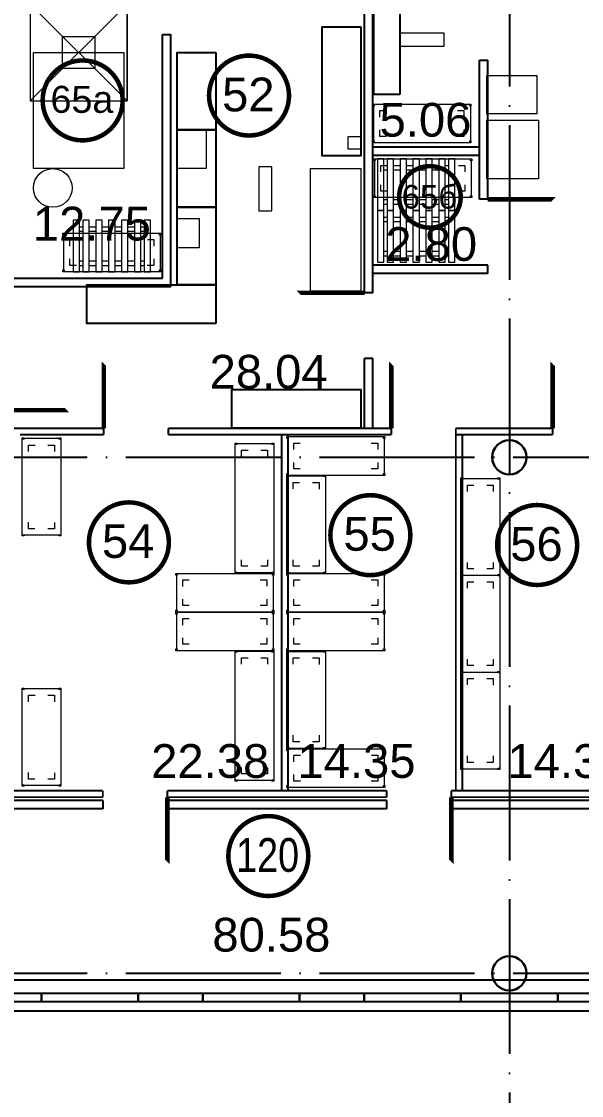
# Model space of a CAD drawing. Extents: x -4497 to 351150, y -50 to 322254.
# Drawn here: x 117209 to 125887, y 108192 to 124844 of the extents above; entities that cross this region are included whole.
import ezdxf
from ezdxf.enums import TextEntityAlignment as Align

# ---------------------------------------------------------------- set-up
doc = ezdxf.new("R2010")
doc.units = 0
doc.header["$LTSCALE"] = 100
for name, pattern in [('ACAD_ISO04W100', [30, 24, -3, 0, -3]), ('DASHED', [19.05, 12.7, -6.35]), ('HIDDENX2', [19.05, 12.7, -6.35])]:
    doc.linetypes.add(name, pattern=pattern)
for name, color, linetype in [('axis', 40, 'CONTINUOUS'), ('COLON', 5, 'CONTINUOUS'), ('COOL', 4, 'CONTINUOUS'), ('DOORS', 8, 'CONTINUOUS'), ('EEE', 7, 'CONTINUOUS'), ('furn2', 252, 'CONTINUOUS'), ('GKL', 5, 'CONTINUOUS'), ('Glass', 4, 'CONTINUOUS'), ('production', 30, 'CONTINUOUS'), ('S', 2, 'CONTINUOUS'), ('SENDVICH', 2, 'CONTINUOUS')]:
    doc.layers.add(name, color=color, linetype=linetype)
doc.layers.add('MONOLIT', color=7, linetype='CONTINUOUS', true_color=0x691639)
doc.layers.add('OBORUD', color=7, linetype='CONTINUOUS', true_color=0x83639d)
doc.layers.add('refr', color=150, linetype='CONTINUOUS', lineweight=15)
doc.styles.add('ARIEL-17.5', font='arial.ttf', dxfattribs={"height": 15})
doc.styles.add('GENERATED_STYLE_1', font='arial.ttf')

# ---------------------------------------------------------------- blocks, each defined once
blk = doc.blocks.new('Стіл виробничий 2000х600х850')
at = {"layer": 'production', "color": 11}
blk.add_lwpolyline([(2000, -300), (0, -300), (0, 300), (2000, 300)], close=True, dxfattribs=at)
blk = doc.blocks.new('sklad 1500x600')
at = {"layer": 'furn2', "lineweight": 9}
for p, q in [((10, 570), (10, 30)), ((10, 570), (10, 30)), ((20, 600), (1500, 600)), ((110, 500), (210, 500)), ((1310, 500), (1410, 500)), ((1410, 501), (1410, 400)), ((1510, 570), (1510, 30)), ((110, 399), (110, 499)), ((110, 100), (110, 200)), ((1410, 199), (1410, 100)), ((210, 100), (110, 100)), ((1410, 100), (1308, 100)), ((1500, 0), (20, 0))]:
    blk.add_line(p, q, dxfattribs=at)
for points in [[(20, 600), (20, 570), (0, 570), (0, 600), (20, 600)], [(1520, 600), (1520, 570), (1500, 570), (1500, 600), (1520, 600)], [(20, 30), (20, 0), (0, 0), (0, 30), (20, 30)], [(1520, 30), (1520, 0), (1500, 0), (1500, 30), (1520, 30)]]:
    blk.add_lwpolyline(points, dxfattribs=at)
blk = doc.blocks.new('sklad 2000x600')
at = {"layer": 'furn2', "lineweight": 9}
for p, q in [((10, 570), (10, 30)), ((10, 570), (10, 30)), ((20, 600), (2000, 600)), ((110, 500), (210, 500)), ((1810, 500), (1910, 500)), ((1910, 501), (1910, 400)), ((2010, 570), (2010, 30)), ((110, 399), (110, 499)), ((110, 100), (110, 200)), ((1910, 199), (1910, 100)), ((2000, 0), (20, 0)), ((210, 100), (110, 100)), ((1910, 100), (1808, 100))]:
    blk.add_line(p, q, dxfattribs=at)
for points in [[(20, 600), (20, 570), (0, 570), (0, 600), (20, 600)], [(2020, 600), (2020, 570), (2000, 570), (2000, 600), (2020, 600)], [(20, 30), (20, 0), (0, 0), (0, 30), (20, 30)], [(2020, 30), (2020, 0), (2000, 0), (2000, 30), (2020, 30)]]:
    blk.add_lwpolyline(points, dxfattribs=at)
blk = doc.blocks.new('Pallete 120-80')
at = {"layer": 'furn2', "color": 0, "linetype": 'ByBlock', "lineweight": 0, "ltscale": 1000}
for p, q in [((-50, 757), (-50, -43)), ((50, 757), (-50, 757)), ((50, -43), (50, 757)), ((100, 757), (100, -43)), ((200, 757), (100, 757)), ((200, -43), (200, 757)), ((300, 757), (300, -43)), ((400, 757), (300, 757)), ((400, -43), (400, 757)), ((500, 757), (500, -43)), ((600, 757), (500, 757)), ((600, -43), (600, 757)), ((700, 757), (700, -43)), ((800, 757), (700, 757)), ((800, -43), (800, 757)), ((900, 757), (900, -43)), ((1000, 757), (900, 757)), ((1000, -43), (1000, 757)), ((1050, 757), (1050, -43)), ((1150, 757), (1050, 757)), ((1150, -43), (1150, 757)), ((100, 657), (50, 657)), ((100, 587), (50, 587)), ((300, 657), (200, 657)), ((300, 587), (200, 587)), ((500, 657), (400, 657)), ((500, 587), (400, 587)), ((700, 657), (600, 657)), ((700, 587), (600, 587)), ((900, 657), (800, 657)), ((900, 587), (800, 587)), ((1050, 657), (1000, 657)), ((1050, 587), (1000, 587)), ((100, 127), (50, 127)), ((100, 57), (50, 57)), ((300, 127), (200, 127)), ((300, 57), (200, 57)), ((500, 127), (400, 127)), ((500, 57), (400, 57)), ((700, 127), (600, 127)), ((700, 57), (600, 57)), ((900, 127), (800, 127)), ((900, 57), (800, 57)), ((1050, 127), (1000, 127)), ((1050, 57), (1000, 57)), ((-50, -43), (50, -43)), ((100, -43), (200, -43)), ((300, -43), (400, -43)), ((500, -43), (600, -43)), ((700, -43), (800, -43)), ((900, -43), (1000, -43)), ((1050, -43), (1150, -43))]:
    blk.add_line(p, q, dxfattribs=at)
blk = doc.blocks.new('Стіл виробничий 1000_600х850')
at = {"layer": 'production', "color": 11}
blk.add_lwpolyline([(1200, -300), (0, -300), (0, 300), (1200, 300)], close=True, dxfattribs=at)
blk = doc.blocks.new('A$C125E3969')
at = {"layer": 'production', "color": 143, "linetype": 'DASHED', "ltscale": 10, "elevation": 0}
blk.add_lwpolyline([(85900, 13625), (85900, 15325), (86300, 15325), (86300, 13625), (85900, 13625)], dxfattribs=at)
at = {"layer": 'production', "color": 0, "lineweight": 0}
for points in [[(80575, 13525), (82075, 13525), (82075, 15025), (80575, 15025), (80575, 13525), (82075, 15025), (82075, 13525), (80575, 15025)], [(80625, 14275), (82025, 14275), (82025, 12475), (80625, 12475), (80625, 14275)]]:
    blk.add_lwpolyline(points, dxfattribs=at)
blk.add_lwpolyline([(81075, 14525), (81575, 14525), (81575, 14025), (81075, 14025)], close=True, dxfattribs=at)
at = {"layer": 'production', "color": 0, "linetype": 'HIDDENX2', "lineweight": 0, "ltscale": 10, "elevation": 0}
blk.add_lwpolyline([(86303, 14375), (86988, 14375), (86988, 14575), (86303, 14575), (86303, 14375)], dxfattribs=at)
at = {"layer": 'production', "color": 0, "lineweight": 0}
for points, elevation in [([(87650, 13917), (88425, 13917), (88425, 13327), (87650, 13327), (87650, 13917)], 0), ([(88450, 12318), (87650, 12318), (87650, 13227), (88450, 13227), (88450, 12318)], 0), ([(82850, 13075), (83300, 13075), (83300, 12475), (82850, 12475), (82850, 13075)], 0), ([(85500, 12975), (85700, 12975), (85700, 12775), (85500, 12775), (85500, 12975)], 0), ([(84120, 12505), (84120, 11820), (84320, 11820), (84320, 12505), (84120, 12505)], -77), ([(84920, 10576), (84920, 12476), (85700, 12476), (85700, 10576), (84920, 10576)], 0), ([(82850, 11703), (83195, 11703), (83195, 11248), (82850, 11248), (82850, 11703)], 0)]:
    blk.add_lwpolyline(points, dxfattribs=dict(at, elevation=elevation))
blk.add_circle((80925, 12175), 300, dxfattribs=at)
at = {"layer": 'furn2', "color": 0, "lineweight": 0}
for p in [(85885, 12875, 0), (85900, 12025, 0), (81080, 10875), (84550, 7720), (82830, 5600), (84550, 5600), (82830, 5000), (84550, 5000), (84551, 2880)]:
    blk.add_blockref('sklad 1500x600', p, dxfattribs=at)
at = {"layer": 'furn2', "rotation": 180}
for p in [(87106, 12582, 0), (87106, 11782, 0), (82390, 11632)]:
    blk.add_blockref('Pallete 120-80', p, dxfattribs=at)
at = {"layer": 'furn2', "color": 0, "lineweight": 0}
for name, p, rotation in [('sklad 1500x600', (80450, 8300), 270), ('sklad 2000x600', (83750, 8220), 270), ('sklad 1500x600', (85150, 6200), 90), ('sklad 1500x600', (87850, 6160), 90), ('sklad 1500x600', (87850, 4660), 90), ('sklad 2000x600', (83750, 5000), 270), ('sklad 1500x600', (85150, 3480), 90), ('sklad 1500x600', (87850, 3160), 90), ('sklad 1500x600', (80450, 4420), 270)]:
    blk.add_blockref(name, p, dxfattribs=dict(at, rotation=rotation))
at = {"layer": 'production', "color": 0, "lineweight": 0, "rotation": 90}
for name, p in [('Стіл виробничий 2000х600х850', (85400, 12675, 0)), ('Стіл виробничий 1000_600х850', (83150, 13075, 0)), ('Стіл виробничий 1000_600х850', (83150, 11875, 0)), ('Стіл виробничий 1000_600х850', (83150, 10675, 0))]:
    blk.add_blockref(name, p, dxfattribs=at)
at = {"layer": 'production', "color": 0, "lineweight": 0}
for p in [(81450, 10375, 0), (83700, 8751)]:
    blk.add_blockref('Стіл виробничий 2000х600х850', p, dxfattribs=at)
at = {"layer": 'refr', "color": 5, "lineweight": 0, "style": 'GENERATED_STYLE_1'}
for p in [(31750, 11184, 0), (26627, 8259, 0), (27247, 8259, 0)]:
    blk.add_attdef('txt', text='', height=120, dxfattribs=at).set_placement(p, align=Align.BOTTOM_LEFT)

msp = doc.modelspace()

# ---------------------------------------------------------------- linework, layer by layer
at = {"layer": 'axis', "linetype": 'ACAD_ISO04W100'}
for p, q in [((124769.3, 318243.4), (124769.3, 84615.2)), ((-1176.8, 118087.2), (132719.4, 118087.2)), ((-1176.8, 110087.2), (272433.1, 110087.2))]:
    msp.add_line(p, q, dxfattribs=at)
at = {"layer": 'COLON', "lineweight": 30}
for points in [[(124504.3, 118087.2, 1), (125034.3, 118087.2, 1)], [(124504.3, 110087.2, 1), (125034.3, 110087.2, 1)]]:
    msp.add_lwpolyline(points, format="xyb", close=True, dxfattribs=at)
at = {"layer": 'COOL', "flags": 128}
for points in [[(118484.3, 118536.8, 70, 70, 0), (118484.3, 119536.8, 0, 0, 0), (119484.3, 118536.8, 0, 0, 0)], [(122939.3, 118536.8, 70, 70, 0), (122939.3, 119536.8, 0, 0, 0), (123939.3, 118536.8, 0, 0, 0)], [(125439.3, 118536.8, 70, 70, 0), (125439.3, 119536.8, 0, 0, 0), (126439.3, 118536.8, 0, 0, 0)], [(117084.3, 118536.8, 29.6, 29.6, 0), (118484.3, 118536.8, 0, 0, 0)], [(117184.3, 118436.8, 29.6, 29.6, 0), (118484.3, 118436.8, 0, 0, 0)], [(118484.3, 118536.8, 29.6, 29.6, 0), (118484.3, 118436.8, 0, 0, 0)], [(119484.3, 118536.8, 29.6, 29.6, 0), (119484.3, 118436.8, 0, 0, 0)], [(119484.3, 118536.8, 29.6, 29.6, 0), (122939.3, 118536.8, 0, 0, 0)], [(119484.3, 118436.8, 29.6, 29.6, 0), (122939.3, 118436.8, 0, 0, 0)], [(121239.3, 118436.8, 29.6, 29.6, 0), (121239.3, 112917.2, 0, 0, 0)], [(121339.3, 118436.8, 29.6, 29.6, 0), (121339.3, 112917.2, 0, 0, 0)], [(122939.3, 118536.8, 29.6, 29.6, 0), (122939.3, 118436.8, 0, 0, 0)], [(123939.3, 118536.8, 29.6, 29.6, 0), (123939.3, 112917.2, 0, 0, 0)], [(123939.3, 118536.8, 29.6, 29.6, 0), (125439.3, 118536.8, 0, 0, 0)], [(123939.3, 118436.8, 29.6, 29.6, 0), (125439.3, 118436.8, 0, 0, 0)], [(124039.3, 118436.8, 29.6, 29.6, 0), (124039.3, 112917.2, 0, 0, 0)], [(125439.3, 118536.8, 29.6, 29.6, 0), (125439.3, 118436.8, 0, 0, 0)], [(111439.3, 112917.2, 29.6, 29.6, 0), (118469.4, 112917.2, 0, 0, 0)], [(118469.4, 112917.2, 29.6, 29.6, 0), (118469.4, 112817.2, 0, 0, 0)], [(119469.4, 112917.2, 29.6, 29.6, 0), (119469.4, 112817.2, 0, 0, 0)], [(119469.4, 112917.2, 29.6, 29.6, 0), (122869.4, 112917.2, 0, 0, 0)], [(122869.4, 112917.2, 29.6, 29.6, 0), (122869.4, 112817.2, 0, 0, 0)], [(123869.4, 112917.2, 29.6, 29.6, 0), (123869.4, 112817.2, 0, 0, 0)], [(123869.4, 112917.2, 29.6, 29.6, 0), (126639.3, 112917.2, 0, 0, 0)], [(111339.3, 112817.2, 29.6, 29.6, 0), (118469.4, 112817.2, 0, 0, 0)], [(119469.4, 112817.2, 70, 70, 0), (119469.4, 111817.2, 0, 0, 0), (118469.4, 112817.2, 0, 0, 0)], [(119469.4, 112817.2, 29.6, 29.6, 0), (122869.4, 112817.2, 0, 0, 0)], [(123869.4, 112817.2, 70, 70, 0), (123869.4, 111817.2, 0, 0, 0), (122869.4, 112817.2, 0, 0, 0)], [(123869.4, 112817.2, 29.6, 29.6, 0), (126739.3, 112817.2, 0, 0, 0)]]:
    msp.add_lwpolyline(points, format="xyseb", dxfattribs=at)
at = {"layer": 'DOORS', "flags": 128}
for points in [[(119524.3, 125662.2, 70, 70, 0), (120544.3, 125662.2, 0, 0, 0), (119524.3, 124642.2, 0, 0, 0)], [(124434.3, 125262.2, 70, 70, 0), (125454.3, 125262.2, 0, 0, 0), (124434.3, 124242.2, 0, 0, 0)], [(124434.3, 122086.8, 70, 70, 0), (125454.3, 122086.8, 0, 0, 0), (124434.3, 121066.8, 0, 0, 0)], [(122524.3, 120636.8, 70, 70, 0), (121504.3, 120636.8, 0, 0, 0), (122524.3, 119616.8, 0, 0, 0)], [(116894.3, 118817.2, 70, 70, 0), (117914.3, 118817.2, 0, 0, 0), (116894.3, 119837.2, 0, 0, 0)]]:
    msp.add_lwpolyline(points, format="xyseb", dxfattribs=at)
at = {"layer": 'EEE', "linetype": 'Continuous', "const_width": 70, "elevation": -0.2}
for points in [[(117537.2, 123619.9, 1), (118776.4, 123619.9, 1)], [(120115.5, 123695.1, 1), (121354.6, 123695.1, 1)], [(118253.9, 116768, 1), (119493, 116768, 1)], [(124580.3, 116727.1, 1), (125819.5, 116727.1, 1)]]:
    msp.add_lwpolyline(points, format="xyb", close=True, dxfattribs=at)
at = {"layer": 'EEE', "linetype": 'Continuous', "const_width": 70}
for points in [[(123060.9, 122123.8, 1), (124015.1, 122123.8, 1)], [(121995.5, 116879.6, 1), (123234.6, 116879.6, 1)], [(120414.3, 111905, 1), (121653.4, 111905, 1)]]:
    msp.add_lwpolyline(points, format="xyb", close=True, dxfattribs=at)
at = {"layer": 'GKL'}
for p, q in [((122524.3, 120636.8), (122524.3, 125962.2)), ((122654.3, 120636.8), (122654.3, 125962.2)), ((119394.3, 120862.2), (119394.3, 124642.2)), ((119394.3, 124642.2), (119524.3, 124642.2)), ((119524.3, 120732.2), (119524.3, 124642.2)), ((124304.3, 122086.8), (124304.3, 124242.2)), ((124304.3, 124242.2), (124434.3, 124242.2)), ((124434.3, 122086.8), (124434.3, 124242.2)), ((124304.3, 122896.8), (122654.3, 122896.8)), ((124304.3, 122766.8), (122654.3, 122766.8)), ((124434.3, 122086.8), (124304.3, 122086.8)), ((124434.3, 121066.8), (122654.3, 121066.8)), ((124434.3, 120936.8), (124434.3, 121066.8)), ((124434.3, 120936.8), (122654.3, 120936.8)), ((116894.3, 120862.2), (119394.3, 120862.2)), ((116894.3, 120732.2), (119524.3, 120732.2)), ((122654.3, 120636.8), (122524.3, 120636.8)), ((122524.3, 118537.8), (122524.3, 119616.8)), ((122654.3, 119616.8), (122524.3, 119616.8)), ((122654.3, 118537.8), (122654.3, 119616.8)), ((118469.4, 112767.2), (118469.4, 112637.2)), ((119469.4, 112767.2), (119469.4, 112637.2)), ((122869.4, 112637.2), (122869.4, 112767.2)), ((123869.4, 112637.2), (123869.4, 112767.2))]:
    msp.add_line(p, q, dxfattribs=at)
at = {"layer": 'GKL', "flags": 128}
for points in [[(118469.4, 112767.2), (110799.3, 112767.2)], [(122869.4, 112767.2), (119469.4, 112767.2)], [(126839.3, 112767.2), (123869.4, 112767.2)], [(118469.4, 112637.2), (110799.3, 112637.2)], [(122869.4, 112637.2), (119469.4, 112637.2)], [(126839.3, 112637.2), (123869.4, 112637.2)]]:
    msp.add_lwpolyline(points, dxfattribs=at)
at = {"layer": 'Glass'}
for points in [[(117519.3, 109652.2), (119019.3, 109652.2), (119019.3, 109772.2), (117519.3, 109772.2)], [(120019.3, 109652.2), (121519.3, 109652.2), (121519.3, 109772.2), (120019.3, 109772.2)], [(122519.3, 109652.2), (124019.3, 109652.2), (124019.3, 109772.2), (122519.3, 109772.2)], [(125519.3, 109652.2), (127019.3, 109652.2), (127019.3, 109772.2), (125519.3, 109772.2)]]:
    msp.add_lwpolyline(points, close=True, dxfattribs=at)
at = {"layer": 'MONOLIT'}
for points in [[(105589.3, 109987.2), (137184.3, 109987.2)], [(105589.3, 109507.2), (137184.3, 109507.2)]]:
    msp.add_lwpolyline(points, dxfattribs=at)
at = {"layer": 'SENDVICH'}
for points in [[(116019.3, 109652.2), (117519.3, 109652.2), (117519.3, 109772.2), (116019.3, 109772.2)], [(119019.3, 109652.2), (120019.3, 109652.2), (120019.3, 109772.2), (119019.3, 109772.2)], [(121519.3, 109652.2), (122519.3, 109652.2), (122519.3, 109772.2), (121519.3, 109772.2)], [(124019.3, 109652.2), (125519.3, 109652.2), (125519.3, 109772.2), (124019.3, 109772.2)]]:
    msp.add_lwpolyline(points, close=True, dxfattribs=at)

# ---------------------------------------------------------------- block references
at = {"layer": 'OBORUD'}
msp.add_blockref('A$C125E3969', (36769.3, 110087.2), dxfattribs=at)

# ---------------------------------------------------------------- texts
at = {"layer": 'EEE', "linetype": 'Continuous', "style": 'ARIEL-17.5'}
for s, height, p in [('52', 523.25, (120723.9, 123711.8, -0.2)), ('65а', 418.6, (118145.6, 123636.6, -0.2)), ('65б', 366.27, (123530.2, 122135.5)), ('55', 523.25, (122603.8, 116896.3)), ('54', 523.25, (118862.3, 116784.7, -0.2)), ('56', 523.25, (125188.7, 116743.9, -0.2))]:
    msp.add_text(s, height=height, dxfattribs=at).set_placement(p, align=Align.MIDDLE)
at = {"layer": 'EEE', "linetype": 'Continuous', "style": 'ARIEL-17.5', "width": 0.8}
msp.add_text('120', height=523.25, dxfattribs=at).set_placement((121022.7, 111921.8), align=Align.MIDDLE)
at = {"layer": 'S', "linetype": 'Continuous', "lineweight": 20, "style": 'ARIEL-17.5'}
for s, p in [('5.06', (123469, 123057.7)), ('12.75', (118300, 121447.8)), ('2.80', (123557.7, 121132)), ('28.04', (121038.4, 119151.3)), ('22.38', (120133.9, 113116.6)), ('14.35', (122400.3, 113116.6)), ('14.35', (125654.7, 113116.6)), ('80.58', (121081.3, 110423.9))]:
    msp.add_text(s, height=523.25, dxfattribs=at).set_placement(p, align=Align.CENTER)

doc.saveas('drawing.dxf')
